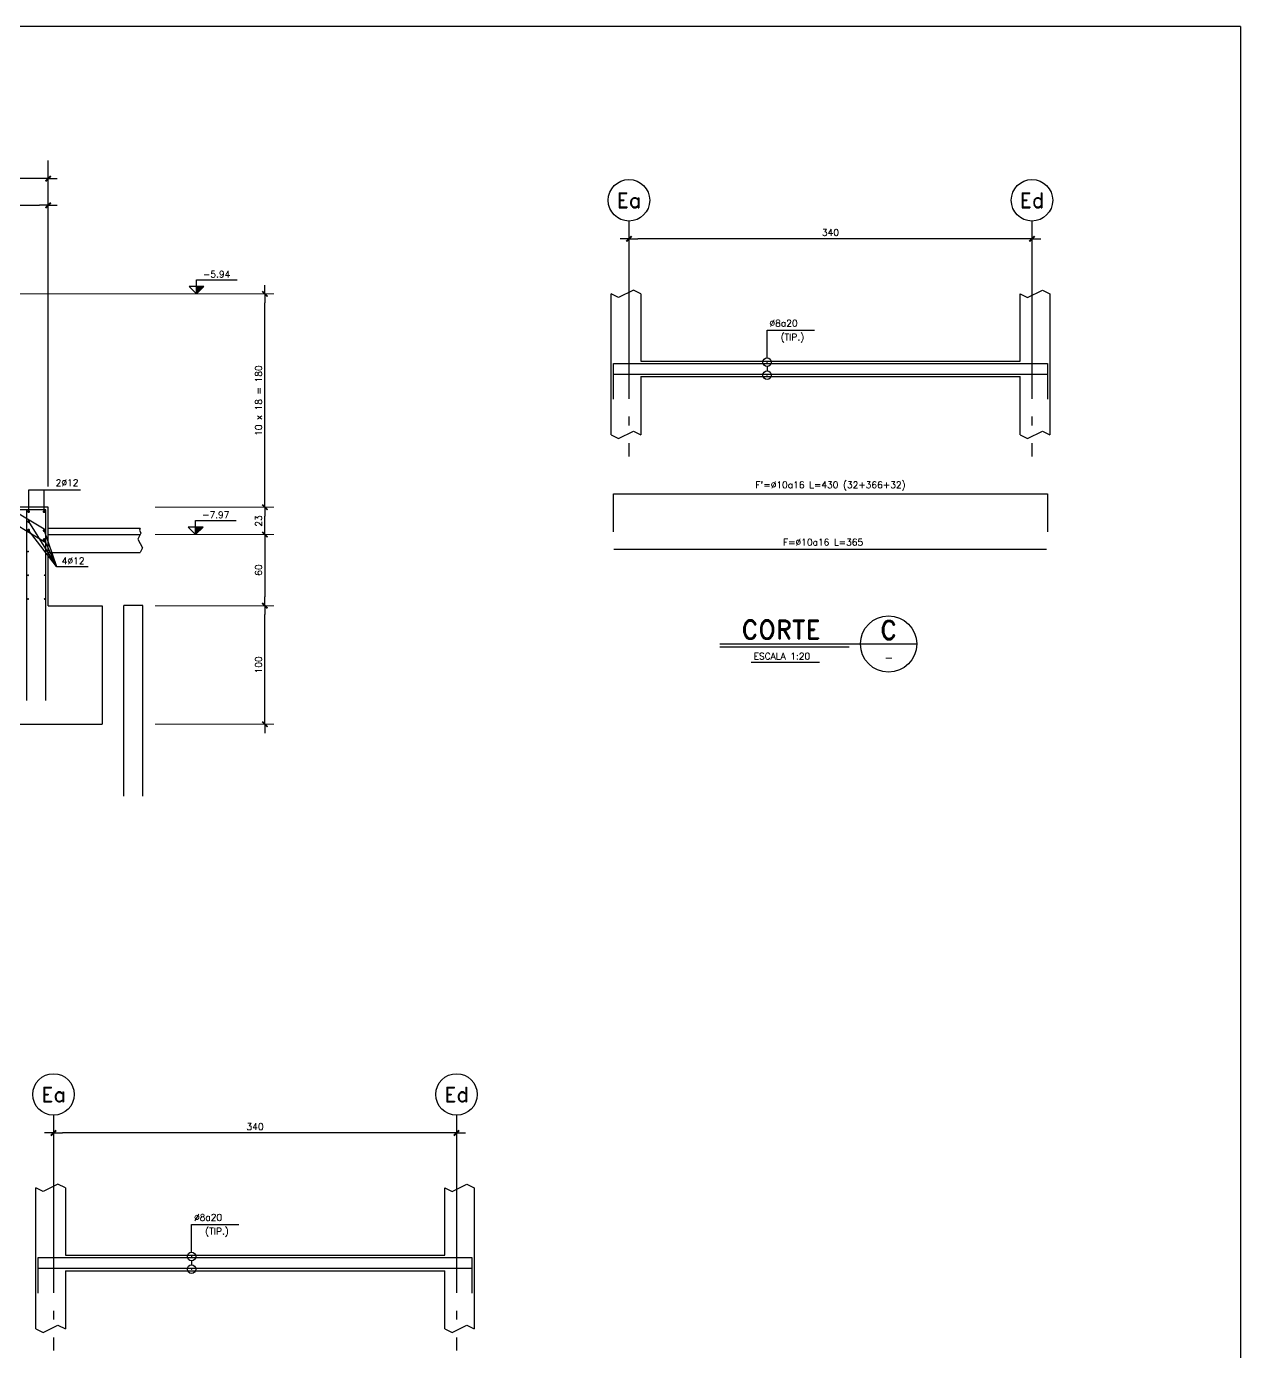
# Model space of a CAD drawing. Extents: x -58 to 5689, y 66 to 4123.
# Drawn here: x 3639 to 5687, y 1887 to 4123 of the extents above; entities that cross this region are included whole.
import ezdxf
from ezdxf.enums import TextEntityAlignment as Align

# ---------------------------------------------------------------- set-up
doc = ezdxf.new("R2010")
doc.units = 0
doc.header["$LTSCALE"] = 30
doc.header["$MEASUREMENT"] = 0
doc.linetypes.add('EJES', pattern=[12.5, 10, -1, 0.5, -1])
doc.layers.get('0').update_dxf_attribs({"linetype": 'CONTINUOUS'})
for name, color, linetype in [('CONTORNOS', 3, 'CONTINUOUS'), ('RLA-BORDE DE LOSAS', 3, 'CONTINUOUS'), ('RLA-CORTES', 5, 'CONTINUOUS'), ('RLA-EJES', 1, 'EJES'), ('RLA-FE', 7, 'CONTINUOUS'), ('RLA-FORMATO', 7, 'CONTINUOUS'), ('RLA-TEXTOS1', 9, 'CONTINUOUS'), ('TEXTOS-SM', 3, 'CONTINUOUS')]:
    doc.layers.add(name, color=color, linetype=linetype)
doc.styles.add('ROMAND', font='romand', dxfattribs={"height": 31.5})
doc.styles.add('ROMANS', font='romans.shx', dxfattribs={"height": 11.25})
doc.styles.add('ROMANS0', font='romans.shx')
doc.styles.add('SIETE50', font='ROMAND.SHX', dxfattribs={"height": 31.5})
doc.linetypes.add('ZIGZAG', pattern='A,0.0001,-0.2,[131,ltypeshp.shx,S=0.2,R=0,X=-0.2,Y=0],-0.4,[131,ltypeshp.shx,S=0.2,R=180,X=0.2,Y=0],-0.2', length=0.8001)
doc.dimstyles.new('ING25', dxfattribs={"dimscale": 50, "dimtxt": 0.27, "dimasz": 0.3, "dimexe": 0, "dimexo": 0, "dimgap": 0.1, "dimtad": 1, "dimdec": 1, "dimlfac": 0.5, "dimzin": 12, "dimdsep": 46, "dimtxsty": 'ROMANS', "dimblk": 'TICK1', "dimcen": 0.09, "dimclrd": 2, "dimclre": 1, "dimclrt": 3, "dimadec": 0, "dimazin": 0, "dimtfac": 1, "dimtdec": 1, "dimtix": 1, "dimtmove": 2, "dimatfit": 3, "dimldrblk": 'TICK1', "dimfxl": 0, "dimfxlon": 1, "dimtolj": 1, "dimtzin": 0, "dimarcsym": 0})

# ---------------------------------------------------------------- blocks, each defined once
blk = doc.blocks.new('T-CORTE')
at = {"color": 6}
for p, q in [((-169.7, -4.9), (162.3, -4.9)), ((-169.7, -9.9), (48.3, -9.9))]:
    blk.add_line(p, q, dxfattribs=at)
at = {"color": 3}
blk.add_line((-117.3, -35.3), (-1.8, -35.3), dxfattribs=at)
blk.add_circle((114.8, -4.9), 47.5, dxfattribs=at)
at = {"color": 6, "style": 'SIETE50'}
blk.add_text('CORTE', height=31.5, dxfattribs=at).set_placement((-133.4, 3.7))
blk.add_attdef('A', text='', height=31.5, dxfattribs=at).set_placement((114.9, 18.7), align=Align.MIDDLE_CENTER)
at = {"color": 3, "style": 'ROMANS'}
blk.add_attdef('ESCALA', (-113, -31.1), '', height=11.2, dxfattribs=at)
blk.add_attdef('-', text='', height=13, dxfattribs=at).set_placement((115, -27.7), align=Align.MIDDLE)
blk = doc.blocks.new('TICK1')
at = {"color": 2}
for points in [[(0, 0), (-1, 0)], [(0, 0), (1, 0)]]:
    blk.add_lwpolyline(points, dxfattribs=at)
at = {"color": 2, "const_width": 0.2}
blk.add_lwpolyline([(-0.3, -0.3), (0.3, 0.3)], dxfattribs=at)
blk = doc.blocks.new('*D27')
at = {"layer": 'RLA-CORTES', "color": 2, "lineweight": -2, "transparency": 16777216}
blk.add_line((3090.4, 3821.4), (3660.4, 3821.4), dxfattribs=at)
at = {"layer": 'RLA-CORTES', "color": 2, "lineweight": -2, "transparency": 16777216, "xscale": 15, "yscale": 15, "zscale": 15, "rotation": 180}
blk.add_blockref('TICK1', (3075.4, 3821.4), dxfattribs=at)
at = {"layer": 'RLA-CORTES', "color": 2, "lineweight": -2, "transparency": 16777216, "xscale": 15, "yscale": 15, "zscale": 15}
blk.add_blockref('TICK1', (3675.4, 3821.4), dxfattribs=at)
at = {"layer": 'RLA-CORTES', "color": 3, "transparency": 16777216, "insert": (3375.4, 3832), "char_height": 11.25, "attachment_point": 5, "style": 'ROMANS'}
blk.add_mtext('\\A1;10 x 30 = 300', dxfattribs=at)
blk = doc.blocks.new('*D29')
at = {"layer": 'RLA-CORTES', "color": 2, "lineweight": -2, "transparency": 16777216}
blk.add_line((3660.4, 3866.4), (2774.4, 3866.4), dxfattribs=at)
at = {"layer": 'RLA-CORTES', "color": 2, "lineweight": -2, "transparency": 16777216, "xscale": 15, "yscale": 15, "zscale": 15, "rotation": 180}
blk.add_blockref('TICK1', (2759.4, 3866.4), dxfattribs=at)
at = {"layer": 'RLA-CORTES', "color": 2, "lineweight": -2, "transparency": 16777216, "xscale": 15, "yscale": 15, "zscale": 15}
blk.add_blockref('TICK1', (3675.4, 3866.4), dxfattribs=at)
at = {"layer": 'RLA-CORTES', "color": 3, "transparency": 16777216, "insert": (3217.4, 3877), "char_height": 11.25, "attachment_point": 5, "style": 'ROMANS'}
blk.add_mtext('\\A1;458', dxfattribs=at)
blk = doc.blocks.new('nivel-el')
at = {"linetype": 'Continuous'}
blk.add_hatch(color=1, dxfattribs=at).paths.add_polyline_path([(0, 0), (12.5, 12.5), (0, 12.5)])
at = {"color": 3}
blk.add_lwpolyline([(0, 0), (12.5, 12.5), (0, 12.5), (-12.5, 12.5), (0, 0), (0, 12.5), (0, 23.6), (68.4, 23.6)], dxfattribs=at)
at = {"color": 3, "style": 'ROMANS'}
blk.add_attdef('%%P0.00', text='', height=11.2, dxfattribs=at).set_placement((34, 27.7), align=Align.CENTER)
blk = doc.blocks.new('*D30')
at = {"layer": 'RLA-CORTES', "color": 2, "lineweight": -2, "transparency": 16777216}
blk.add_line((4040.9, 3326.8), (4040.9, 3656.8), dxfattribs=at)
at = {"layer": 'RLA-CORTES', "color": 2, "lineweight": -2, "transparency": 16777216, "xscale": 15, "yscale": 15, "zscale": 15}
for p, rotation in [((4040.9, 3671.8), 90), ((4040.9, 3311.8), 270)]:
    blk.add_blockref('TICK1', p, dxfattribs=dict(at, rotation=rotation))
at = {"layer": 'RLA-CORTES', "color": 3, "transparency": 16777216, "insert": (4030.3, 3491.8), "char_height": 11.25, "attachment_point": 5, "rotation": 90, "style": 'ROMANS'}
blk.add_mtext('\\A1;10 x 18 = 180', dxfattribs=at)
blk = doc.blocks.new('*D31')
at = {"layer": 'RLA-CORTES', "color": 2, "lineweight": -2, "transparency": 16777216}
blk.add_line((4040.9, 3280.8), (4040.9, 3296.8), dxfattribs=at)
at = {"layer": 'RLA-CORTES', "color": 2, "lineweight": -2, "transparency": 16777216, "xscale": 15, "yscale": 15, "zscale": 15}
for p, rotation in [((4040.9, 3311.8), 90), ((4040.9, 3265.8), 270)]:
    blk.add_blockref('TICK1', p, dxfattribs=dict(at, rotation=rotation))
at = {"layer": 'RLA-CORTES', "color": 3, "transparency": 16777216, "insert": (4030.3, 3288.8), "char_height": 11.25, "attachment_point": 5, "rotation": 90, "style": 'ROMANS'}
blk.add_mtext('\\A1;23', dxfattribs=at)
blk = doc.blocks.new('*D41')
at = {"layer": 'RLA-CORTES', "color": 2, "lineweight": -2, "transparency": 16777216}
blk.add_line((5320.1, 3764.8), (4670.1, 3764.8), dxfattribs=at)
at = {"layer": 'RLA-CORTES', "color": 2, "lineweight": -2, "transparency": 16777216, "xscale": 15, "yscale": 15, "zscale": 15, "rotation": 180}
blk.add_blockref('TICK1', (4655.1, 3764.8), dxfattribs=at)
at = {"layer": 'RLA-CORTES', "color": 2, "lineweight": -2, "transparency": 16777216, "xscale": 15, "yscale": 15, "zscale": 15}
blk.add_blockref('TICK1', (5335.1, 3764.8), dxfattribs=at)
at = {"layer": 'RLA-CORTES', "color": 3, "transparency": 16777216, "insert": (4995.1, 3775.5), "char_height": 11.25, "attachment_point": 5, "style": 'ROMANS'}
blk.add_mtext('\\A1;340', dxfattribs=at)
blk = doc.blocks.new('EJE-1')
at = {"color": 3, "linetype": 'Continuous'}
blk.add_circle((0, 0), 35, dxfattribs=at)
at = {"color": 5, "linetype": 'Continuous', "style": 'ROMAND'}
blk.add_attdef('0', text='', height=25, dxfattribs=at).set_placement((0.2, 0), align=Align.MIDDLE)
blk = doc.blocks.new('*D42')
at = {"layer": 'RLA-CORTES', "color": 2, "lineweight": -2, "transparency": 16777216}
blk.add_line((4040.9, 3250.8), (4040.9, 3160.8), dxfattribs=at)
at = {"layer": 'RLA-CORTES', "color": 2, "lineweight": -2, "transparency": 16777216, "xscale": 15, "yscale": 15, "zscale": 15}
for p, rotation in [((4040.9, 3265.8), 90), ((4040.9, 3145.8), 270)]:
    blk.add_blockref('TICK1', p, dxfattribs=dict(at, rotation=rotation))
at = {"layer": 'RLA-CORTES', "color": 3, "transparency": 16777216, "insert": (4030.3, 3205.8), "char_height": 11.25, "attachment_point": 5, "rotation": 90, "style": 'ROMANS'}
blk.add_mtext('\\A1;60', dxfattribs=at)
blk = doc.blocks.new('*D43')
at = {"layer": 'RLA-CORTES', "color": 2, "lineweight": -2, "transparency": 16777216}
blk.add_line((4040.9, 2960.8), (4040.9, 3130.8), dxfattribs=at)
at = {"layer": 'RLA-CORTES', "color": 2, "lineweight": -2, "transparency": 16777216, "xscale": 15, "yscale": 15, "zscale": 15}
for p, rotation in [((4040.9, 3145.8), 90), ((4040.9, 2945.8), 270)]:
    blk.add_blockref('TICK1', p, dxfattribs=dict(at, rotation=rotation))
at = {"layer": 'RLA-CORTES', "color": 3, "transparency": 16777216, "insert": (4030.3, 3045.8), "char_height": 11.25, "attachment_point": 5, "rotation": 90, "style": 'ROMANS'}
blk.add_mtext('\\A1;100', dxfattribs=at)
blk = doc.blocks.new('*D66')
at = {"layer": 'RLA-CORTES', "color": 2, "lineweight": -2, "transparency": 16777216}
blk.add_line((4349.2, 2256.1), (3699.2, 2256.1), dxfattribs=at)
at = {"layer": 'RLA-CORTES', "color": 2, "lineweight": -2, "transparency": 16777216, "xscale": 15, "yscale": 15, "zscale": 15, "rotation": 180}
blk.add_blockref('TICK1', (3684.2, 2256.1), dxfattribs=at)
at = {"layer": 'RLA-CORTES', "color": 2, "lineweight": -2, "transparency": 16777216, "xscale": 15, "yscale": 15, "zscale": 15}
blk.add_blockref('TICK1', (4364.2, 2256.1), dxfattribs=at)
at = {"layer": 'RLA-CORTES', "color": 3, "transparency": 16777216, "insert": (4024.2, 2266.7), "char_height": 11.25, "attachment_point": 5, "style": 'ROMANS'}
blk.add_mtext('\\A1;340', dxfattribs=at)

msp = doc.modelspace()

# ---------------------------------------------------------------- linework, layer by layer
at = {"layer": 'CONTORNOS', "color": 2}
for points in [[(4675.11, 3672.1), (4662.61, 3678.35), (4637.61, 3665.85), (4625.11, 3672.1)], [(5315.11, 3672.1), (5327.61, 3665.85), (5352.61, 3678.35), (5365.11, 3672.1)], [(4625.11, 3434.24), (4637.61, 3427.99), (4662.61, 3440.49), (4675.11, 3434.24)], [(5315.11, 3434.24), (5327.61, 3427.99), (5352.61, 3440.49), (5365.11, 3434.24)], [(3830.46, 3265.77), (3826.71, 3258.27), (3834.21, 3243.27), (3830.46, 3235.77)], [(3830.46, 3275.77), (3829.21, 3273.27), (3831.71, 3268.27), (3830.46, 3265.77)], [(3704.21, 2163.33), (3691.71, 2169.58), (3666.71, 2157.08), (3654.21, 2163.33)], [(4344.21, 2163.33), (4356.71, 2157.08), (4381.71, 2169.58), (4394.21, 2163.33)], [(3654.21, 1925.47), (3666.71, 1919.22), (3691.71, 1931.72), (3704.21, 1925.47)], [(4344.21, 1925.47), (4356.71, 1919.22), (4381.71, 1931.72), (4394.21, 1925.47)]]:
    msp.add_lwpolyline(points, dxfattribs=at)
at = {"layer": 'RLA-BORDE DE LOSAS', "color": 1, "linetype": 'ZIGZAG'}
msp.add_line((3766.43, 3145.77), (3766.43, 2945.77), dxfattribs=at)
at = {"layer": 'RLA-CORTES', "color": 1}
for p, q in [((3675.38, 3346.89), (3675.38, 3897.26)), ((4888.12, 3563.75), (4888.12, 3610.54)), ((4888.12, 3610.54), (4967.97, 3610.54)), ((4888.12, 3549.35), (4888.12, 3542.12)), ((3642.55, 3341.01), (3729.76, 3341.01)), ((3642.55, 3303.26), (3642.55, 3341.01)), ((3668.68, 3303.26), (3668.68, 3341.01)), ((3642.31, 3287.64), (3689.35, 3212.04)), ((3689.35, 3212.04), (3642.31, 3273.23)), ((3668.44, 3272.5), (3689.35, 3212.04)), ((3668.44, 3257.42), (3689.35, 3212.04)), ((3689.35, 3212.04), (3742.88, 3212.04)), ((3917.22, 2054.97), (3917.22, 2101.77)), ((3917.22, 2101.77), (3997.08, 2101.77)), ((3917.22, 2040.57), (3917.22, 2033.35))]:
    msp.add_line(p, q, dxfattribs=at)
at = {"layer": 'RLA-CORTES', "color": 2}
for p, q in [((2979.29, 3667.77), (3671.38, 3252.51)), ((4629.11, 3554.45), (5361.11, 3554.45)), ((4629.11, 3494.45), (4629.11, 3554.45)), ((4629.11, 3536.45), (5361.11, 3536.45)), ((5361.11, 3554.45), (5361.11, 3494.45)), ((3433.66, 3416.14), (3671.38, 3273.51)), ((3671.38, 3307.77), (3579.29, 3307.77)), ((3639.38, 2985.77), (3639.38, 3307.77)), ((3671.38, 2985.77), (3671.38, 3307.77)), ((3802.82, 2824.14), (3802.82, 3146.14)), ((3834.82, 3146.14), (3802.82, 3146.14)), ((3834.82, 2824.14), (3834.82, 3146.14)), ((3658.21, 1985.67), (3658.21, 2045.67)), ((3658.21, 2045.67), (4390.21, 2045.67)), ((4390.21, 2045.67), (4390.21, 1985.67)), ((3658.21, 2027.67), (4390.21, 2027.67))]:
    msp.add_line(p, q, dxfattribs=at)
at = {"layer": 'RLA-CORTES', "color": 1, "lineweight": 0}
for p, q in [((3112.8, 3671.77), (4055.92, 3671.77)), ((3855.92, 3311.77), (4055.92, 3311.77)), ((3855.92, 3265.77), (4055.92, 3265.77)), ((3855.92, 3145.77), (4055.92, 3145.77)), ((3855.92, 2945.77), (4055.92, 2945.77))]:
    msp.add_line(p, q, dxfattribs=at)
at = {"layer": 'RLA-CORTES'}
for p, q in [((4625.11, 3434.24), (4625.11, 3672.1)), ((4675.11, 3672.1), (4675.11, 3558.45)), ((5315.11, 3558.45), (5315.11, 3672.1)), ((5365.11, 3672.1), (5365.11, 3434.24)), ((4675.11, 3558.45), (5315.11, 3558.45)), ((4675.11, 3532.45), (5315.11, 3532.45)), ((4675.11, 3532.45), (4675.11, 3434.24)), ((5315.11, 3434.24), (5315.11, 3532.45)), ((3675.38, 3311.77), (3615.38, 3311.77)), ((3675.38, 3145.77), (3675.38, 3311.77)), ((3675.38, 3145.77), (3766.43, 3145.77)), ((3559.68, 2945.77), (3766.43, 2945.77)), ((3654.21, 1925.47), (3654.21, 2163.33)), ((3704.21, 2163.33), (3704.21, 2049.67)), ((4344.21, 2049.67), (4344.21, 2163.33)), ((4394.21, 2163.33), (4394.21, 1925.47)), ((3704.21, 2049.67), (4344.21, 2049.67)), ((3704.21, 2023.67), (3704.21, 1925.47)), ((3704.21, 2023.67), (4344.21, 2023.67)), ((4344.21, 1925.47), (4344.21, 2023.67))]:
    msp.add_line(p, q, dxfattribs=at)
at = {"layer": 'RLA-CORTES', "color": 3}
for p, q in [((3675.22, 3265.77), (3830.46, 3265.77)), ((3675.22, 3235.77), (3830.46, 3235.77))]:
    msp.add_line(p, q, dxfattribs=at)
at = {"layer": 'RLA-CORTES', "color": 2}
for points, const_width in [([(4888.75, 3556.54, -1), (4887.5, 3556.55, -1)], 1.25), ([(4888.75, 3534.93, 1), (4887.5, 3534.92, 1)], 1.25), ([(3641.11, 3304.48, -1), (3643.51, 3304.48, -1)], 2.4), ([(3641.11, 3287.64, -1), (3643.51, 3287.64, -1)], 2.4), ([(3669.64, 3304.48, 1), (3667.24, 3304.48, 1)], 2.4), ([(3641.11, 3273.23, -1), (3643.51, 3273.23, -1)], 2.4), ([(3669.64, 3272.5, 1), (3667.24, 3272.5, 1)], 2.4), ([(3669.64, 3257.42, 1), (3667.24, 3257.42, 1)], 2.4), ([(3641.25, 3236.35, 1), (3641.51, 3237.83, 1)], 1.5), ([(3669.25, 3236.35, 1), (3669.51, 3237.83, 1)], 1.5), ([(3641.25, 3196.35, 1), (3641.51, 3197.83, 1)], 1.5), ([(3669.25, 3196.35, 1), (3669.51, 3197.83, 1)], 1.5), ([(3641.25, 3156.35, 1), (3641.51, 3157.83, 1)], 1.5), ([(3669.25, 3156.35, 1), (3669.51, 3157.83, 1)], 1.5), ([(3917.85, 2047.77, -1), (3916.6, 2047.78, -1)], 1.25), ([(3917.85, 2026.16, 1), (3916.6, 2026.15, 1)], 1.25)]:
    msp.add_lwpolyline(points, format="xyb", close=True, dxfattribs=dict(at, const_width=const_width))
at = {"layer": 'RLA-CORTES', "color": 1}
msp.add_lwpolyline([(3830.46, 3275.77), (3675.38, 3275.77)], dxfattribs=at)
for centre in [(4888.12, 3556.55), (4888.12, 3534.92), (3917.22, 2047.77), (3917.22, 2026.15)]:
    msp.add_circle(centre, 7.2, dxfattribs=at)
at = {"layer": 'RLA-EJES'}
for p, q in [((4655.11, 3794.84), (4655.11, 3397.57)), ((5335.11, 3794.84), (5335.11, 3397.57)), ((3684.21, 2286.07), (3684.21, 1888.8)), ((4364.21, 2286.07), (4364.21, 1888.8))]:
    msp.add_line(p, q, dxfattribs=at)
at = {"layer": 'RLA-FE'}
for points in [[(4629.11, 3270.48), (4629.11, 3334.48), (5361.11, 3334.48), (5361.11, 3270.48)], [(4629.61, 3240.98), (5359.61, 3240.98)]]:
    msp.add_lwpolyline(points, dxfattribs=at)
at = {"layer": 'RLA-FORMATO', "color": 6, "linetype": 'Continuous'}
for q in [(-58.1, 4123.1), (5686.9, 68.1)]:
    msp.add_line((5686.9, 4123.1), q, dxfattribs=at)

# ---------------------------------------------------------------- block references
at = {"layer": 'CONTORNOS'}
msp.add_blockref('T-CORTE', (4978.36, 3086.05), dxfattribs=at).add_auto_attribs({'ESCALA': 'ESCALA 1:20', 'A': 'C', '-': '-'})
at = {"layer": 'RLA-CORTES'}
for p, values in [((3925.43, 3671.77), {'%%P0.00': '-5.94'}), ((3924.02, 3265.77), {'%%P0.00': '-7.97'})]:
    msp.add_blockref('nivel-el', p, dxfattribs=at).add_auto_attribs(values)
at = {"layer": 'RLA-EJES'}
for p, values in [((4655.11, 3829.84), {'0': 'Ea'}), ((5335.11, 3829.84), {'0': 'Ed'}), ((3684.21, 2321.07), {'0': 'Ea'}), ((4364.21, 2321.07), {'0': 'Ed'})]:
    msp.add_blockref('EJE-1', p, dxfattribs=at).add_auto_attribs(values)

# ---------------------------------------------------------------- texts
at = {"layer": 'RLA-TEXTOS1', "style": 'ROMANS'}
for p in [(4892.17, 3616.81), (3921.27, 2108.03)]:
    msp.add_text('%%C8a20', height=11.2, rotation=0.00692, dxfattribs=at).set_placement(p)
for p in [(4930.94, 3593.41), (3960.05, 2084.63)]:
    msp.add_text('(TIP.)', height=11.2, rotation=0.00692, dxfattribs=at).set_placement(p, align=Align.CENTER)
for s, p in [('2%%C12', (3707.17, 3347.71)), ('4%%C12', (3717.34, 3215.75))]:
    msp.add_text(s, height=11.2, dxfattribs=at).set_placement(p, align=Align.CENTER)
at = {"layer": 'TEXTOS-SM', "style": 'ROMANS0'}
for s, p in [("F'=%%C10a16 L=430 (32+366+32)", (4995.11, 3344.1)), ('F=%%C10a16 L=365', (4982.65, 3247.17))]:
    msp.add_text(s, height=11.2, dxfattribs=at).set_placement(p, align=Align.CENTER)

# ---------------------------------------------------------------- dimensions: what is measured, and where the dimension line sits
at = {"layer": 'RLA-CORTES', "color": 2}
for base, p1, p2, angle, picture, middle in [((2759.38, 3866.37), (3675.38, 3866.37), (2759.38, 3866.37), 180, '*D29', (3217.38, 3877)), ((4655.11, 3764.84), (5335.11, 3764.84), (4655.11, 3764.84), 180, '*D41', (4995.11, 3775.46)), ((4040.92, 3311.77), (4036.75, 3265.77), (4036.75, 3311.77), 90, '*D31', (4030.3, 3288.77)), ((4040.92, 3145.77), (4036.75, 3265.77), (4036.75, 3145.77), 270, '*D42', (4030.3, 3205.77)), ((4040.92, 3145.77), (4036.75, 2945.77), (4036.75, 3145.77), 90, '*D43', (4030.3, 3045.77)), ((3684.21, 2256.07), (4364.21, 2256.07), (3684.21, 2256.07), 180, '*D66', (4024.21, 2266.69))]:
    dim = msp.add_linear_dim(base=base, p1=p1, p2=p2, angle=angle, dimstyle='ING25', dxfattribs=at)
    dim.commit()
    dim.dimension.update_dxf_attribs({"geometry": picture, "text_midpoint": middle})
dim = msp.add_linear_dim(base=(3675.38, 3821.37), p1=(3075.38, 3821.37), p2=(3675.38, 3821.37), text='10 x 30 = <>', dimstyle='ING25', dxfattribs=at)
dim.commit()
dim.dimension.update_dxf_attribs({"geometry": '*D27', "text_midpoint": (3375.38, 3832)})
dim = msp.add_linear_dim(base=(4040.92, 3671.77), p1=(4020.18, 3311.77), p2=(4020.18, 3671.77), angle=90, text='10 x 18 = <>', dimstyle='ING25', dxfattribs=at)
dim.commit()
dim.dimension.update_dxf_attribs({"geometry": '*D30', "text_midpoint": (4030.3, 3491.77)})

doc.saveas('drawing.dxf')
